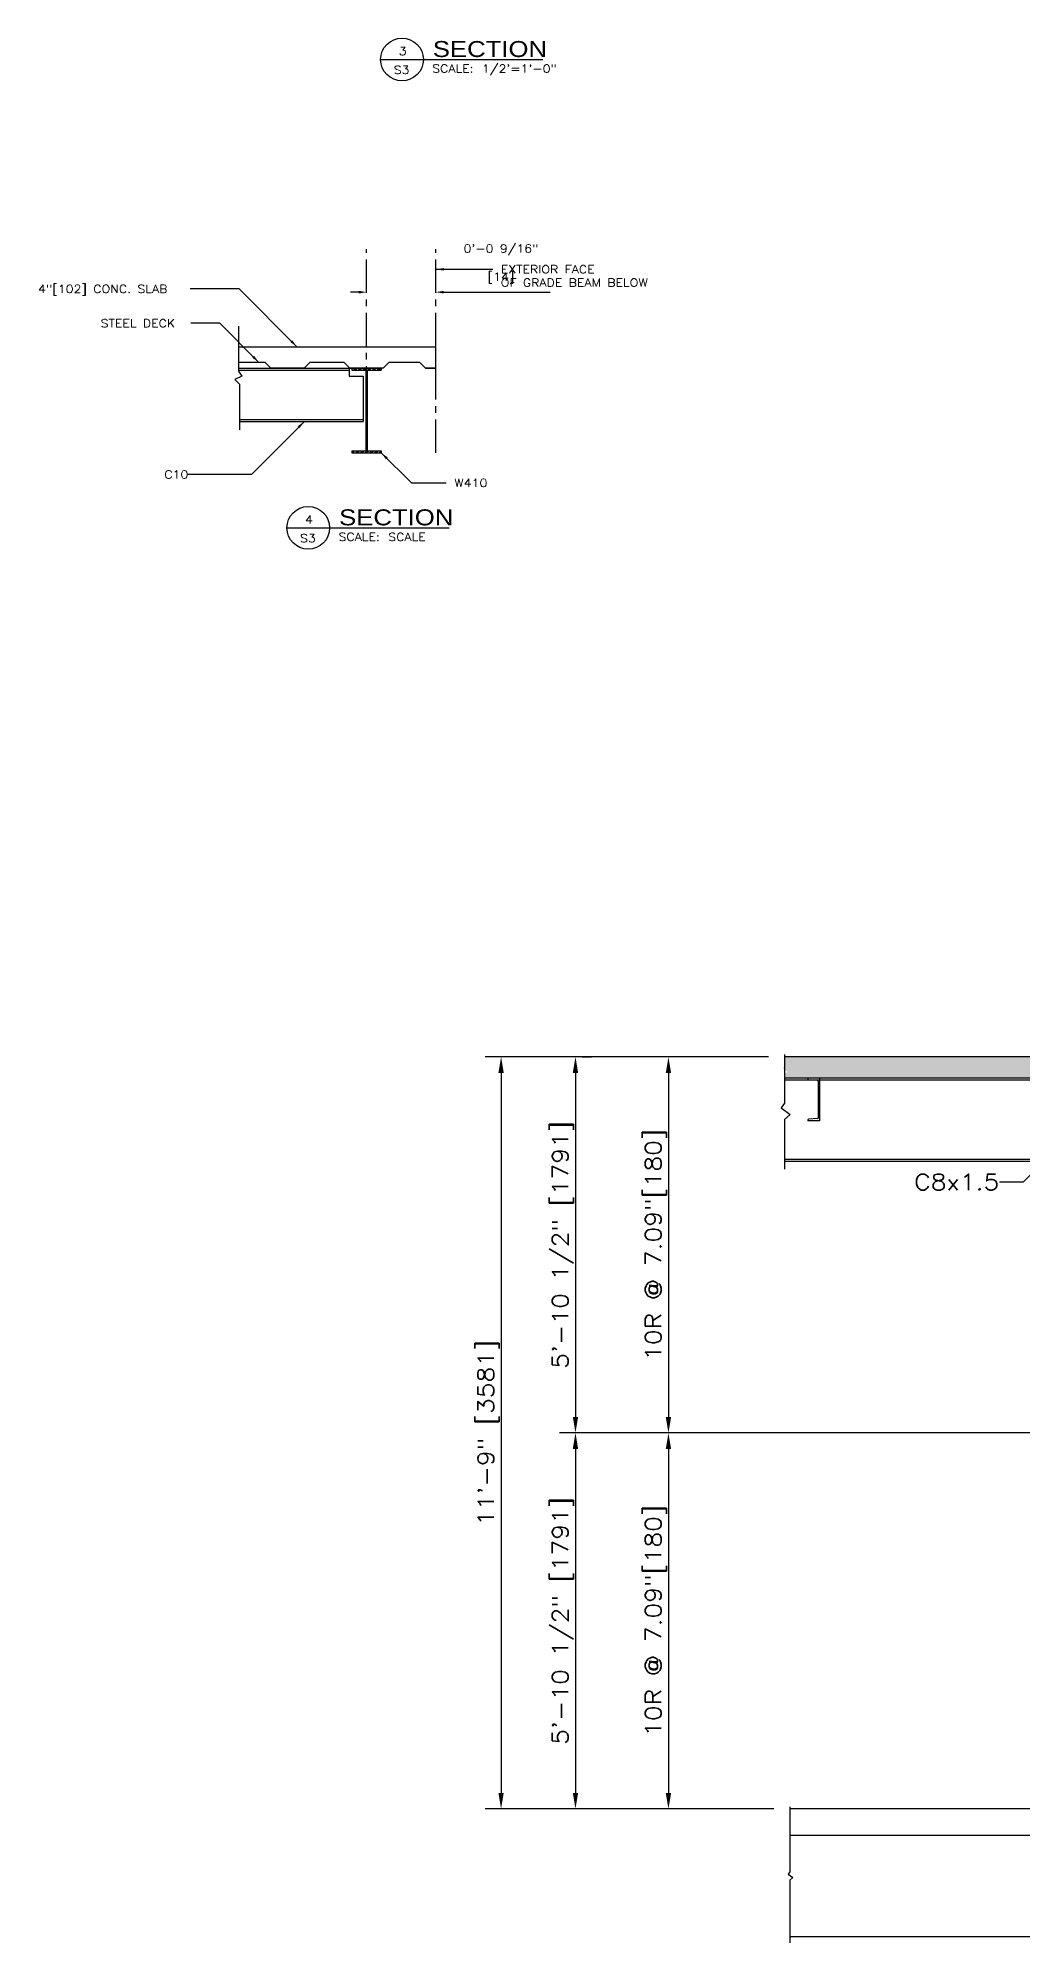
# Model space of a CAD drawing. Header units: inches. Extents: x -44 to 9761, y -1166 to 3580.
# Drawn here: x 8613.2 to 8797.9, y 2901 to 3258.2 of the extents above; entities that cross this region are included whole.
import ezdxf
from ezdxf.enums import TextEntityAlignment as Align

# ---------------------------------------------------------------- set-up
doc = ezdxf.new("R2010")
doc.units = ezdxf.units.IN
doc.header["$MEASUREMENT"] = 0
doc.linetypes.add('CENTER', pattern=[2, 1.25, -0.25, 0.25, -0.25])
doc.layers.get('DEFPOINTS').update_dxf_attribs({"linetype": 'CONTINUOUS'})
for name, color, linetype in [('Center', 251, 'CENTER'), ('L1', 1, 'CONTINUOUS'), ('L131', 131, 'CONTINUOUS'), ('LAYER131A', 131, 'CONTINUOUS'), ('LAYER15A', 15, 'CONTINUOUS'), ('Struc_Plan_Dim', 5, 'CONTINUOUS'), ('Struc_Section_Conc', 71, 'CONTINUOUS'), ('Struc_Section_Dim', 5, 'CONTINUOUS'), ('Struc_Section_Steel', 11, 'CONTINUOUS'), ('Struc_Steel_Beam', 22, 'CONTINUOUS'), ('TEXT131', 131, 'CONTINUOUS')]:
    doc.layers.add(name, color=color, linetype=linetype)
doc.styles.add('ROMANS', font='ROMANS.SHX', dxfattribs={"width": 0.8})
doc.styles.add('ROMANS-115', font='romans.shx', dxfattribs={"width": 1.15})
doc.styles.add('SANS-80', font='sanss___.ttf', dxfattribs={"width": 0.8})
doc.dimstyles.new('48-ROMANS-115', dxfattribs={"dimtxt": 3, "dimasz": 3, "dimexe": 3, "dimexo": 3, "dimgap": 0.0625, "dimtad": 1, "dimdec": 4, "dimzin": 1, "dimdsep": 46, "dimlunit": 4, "dimtxsty": 'ROMANS-115', "dimcen": 0.0625, "dimclrd": 256, "dimclre": 256, "dimclrt": 256, "dimadec": 0, "dimazin": 0, "dimtfac": 1, "dimtdec": 4, "dimtofl": 0, "dimtmove": 0, "dimatfit": 0, "dimfxl": 1, "dimfrac": 2, "dimtolj": 1, "dimtzin": 0, "dimarcsym": 0})
doc.dimstyles.new('Copy of 12-ROMANS-115-PS-BPV', dxfattribs={"dimtxt": 0.0625, "dimasz": 0.0625, "dimexe": 0.0625, "dimexo": 0.0625, "dimgap": 0.0625, "dimtad": 1, "dimdec": 4, "dimlfac": 24, "dimzin": 1, "dimdsep": 46, "dimlunit": 4, "dimtxsty": 'ROMANS-115', "dimcen": 0.0625, "dimclrd": 256, "dimclre": 256, "dimclrt": 256, "dimadec": 0, "dimazin": 0, "dimtfac": 1, "dimtdec": 4, "dimtofl": 0, "dimtmove": 0, "dimatfit": 0, "dimfxl": 1, "dimfrac": 2, "dimtolj": 1, "dimtzin": 0, "dimarcsym": 0})

# ---------------------------------------------------------------- blocks, each defined once
blk = doc.blocks.new('*D8')
at = {"layer": 'DEFPOINTS', "color": 0, "transparency": 16777216}
for p in [(8753.17, 3067.14), (8700.01, 2926.14), (8754.17, 2926.14)]:
    blk.add_point(p, dxfattribs=at)
at = {"layer": 'Struc_Section_Dim', "lineweight": -2, "transparency": 16777216}
for p, q in [((8750.17, 3067.14), (8697.01, 3067.14)), ((8700.01, 3064.14), (8700.01, 2929.14)), ((8751.17, 2926.14), (8697.01, 2926.14))]:
    blk.add_line(p, q, dxfattribs=at)
at = {"layer": 'Struc_Section_Dim', "transparency": 16777216}
for points in [[(8699.51, 3064.14), (8700.51, 3064.14), (8700.01, 3067.14)], [(8699.51, 2929.14), (8700.51, 2929.14), (8700.01, 2926.14)]]:
    blk.add_solid(points, dxfattribs=at)
at = {"layer": 'Struc_Section_Dim', "transparency": 16777216, "insert": (8697.66, 2996.64), "char_height": 3, "attachment_point": 5, "rotation": 90, "style": 'ROMANS-115'}
blk.add_mtext('\\A1;11\'-9" [3581]', dxfattribs=at)
blk = doc.blocks.new('*D9')
at = {"layer": 'DEFPOINTS', "color": 0, "transparency": 16777216}
for p in [(8712.14, 3067.14), (8713.96, 2996.64), (8909.33, 2996.64)]:
    blk.add_point(p, dxfattribs=at)
at = {"layer": 'Struc_Section_Dim', "lineweight": -2, "transparency": 16777216}
for p, q in [((8715.14, 3067.14), (8716.96, 3067.14)), ((8713.96, 3064.14), (8713.96, 2999.64)), ((8906.33, 2996.64), (8710.96, 2996.64))]:
    blk.add_line(p, q, dxfattribs=at)
at = {"layer": 'Struc_Section_Dim', "transparency": 16777216}
for points in [[(8713.46, 3064.14), (8714.46, 3064.14), (8713.96, 3067.14)], [(8713.46, 2999.64), (8714.46, 2999.64), (8713.96, 2996.64)]]:
    blk.add_solid(points, dxfattribs=at)
at = {"layer": 'Struc_Section_Dim', "transparency": 16777216, "insert": (8711.61, 3031.89), "char_height": 3, "attachment_point": 5, "rotation": 90, "style": 'ROMANS-115'}
blk.add_mtext('\\A1;5\'-10 1/2" [1791]', dxfattribs=at)
blk = doc.blocks.new('*D10')
at = {"layer": 'DEFPOINTS', "color": 0, "transparency": 16777216}
for p in [(8909.33, 2996.64), (8713.96, 2926.14), (8713.96, 2926.14)]:
    blk.add_point(p, dxfattribs=at)
at = {"layer": 'Struc_Section_Dim', "lineweight": -2, "transparency": 16777216}
for p, q in [((8906.33, 2996.64), (8710.96, 2996.64)), ((8713.96, 2993.64), (8713.96, 2929.14))]:
    blk.add_line(p, q, dxfattribs=at)
at = {"layer": 'Struc_Section_Dim', "transparency": 16777216}
for points in [[(8713.46, 2993.64), (8714.46, 2993.64), (8713.96, 2996.64)], [(8713.46, 2929.14), (8714.46, 2929.14), (8713.96, 2926.14)]]:
    blk.add_solid(points, dxfattribs=at)
at = {"layer": 'Struc_Section_Dim', "transparency": 16777216, "insert": (8711.61, 2961.39), "char_height": 3, "attachment_point": 5, "rotation": 90, "style": 'ROMANS-115'}
blk.add_mtext('\\A1;5\'-10 1/2" [1791]', dxfattribs=at)
blk = doc.blocks.new('*D11')
at = {"layer": 'DEFPOINTS', "color": 0, "transparency": 16777216}
for p in [(8733.25, 3067.14), (8731.4, 2996.64), (8733.25, 2996.64)]:
    blk.add_point(p, dxfattribs=at)
at = {"layer": 'Struc_Section_Dim', "lineweight": -2, "transparency": 16777216}
for p, q in [((8730.25, 3067.14), (8728.4, 3067.14)), ((8731.4, 3064.14), (8731.4, 2999.64)), ((8730.25, 2996.64), (8728.4, 2996.64))]:
    blk.add_line(p, q, dxfattribs=at)
at = {"layer": 'Struc_Section_Dim', "transparency": 16777216}
for points in [[(8730.9, 3064.14), (8731.9, 3064.14), (8731.4, 3067.14)], [(8730.9, 2999.64), (8731.9, 2999.64), (8731.4, 2996.64)]]:
    blk.add_solid(points, dxfattribs=at)
at = {"layer": 'Struc_Section_Dim', "transparency": 16777216, "insert": (8729.05, 3031.89), "char_height": 3, "attachment_point": 5, "rotation": 90, "style": 'ROMANS-115'}
blk.add_mtext('\\A1;10R @ 7.09"[180] ', dxfattribs=at)
blk = doc.blocks.new('*D12')
at = {"layer": 'DEFPOINTS', "color": 0, "transparency": 16777216}
for p in [(8733.25, 2996.64), (8731.4, 2926.14), (8733.25, 2926.14)]:
    blk.add_point(p, dxfattribs=at)
at = {"layer": 'Struc_Section_Dim', "lineweight": -2, "transparency": 16777216}
for p, q in [((8730.25, 2996.64), (8728.4, 2996.64)), ((8731.4, 2993.64), (8731.4, 2929.14)), ((8730.25, 2926.14), (8728.4, 2926.14))]:
    blk.add_line(p, q, dxfattribs=at)
at = {"layer": 'Struc_Section_Dim', "transparency": 16777216}
for points in [[(8730.9, 2993.64), (8731.9, 2993.64), (8731.4, 2996.64)], [(8730.9, 2929.14), (8731.9, 2929.14), (8731.4, 2926.14)]]:
    blk.add_solid(points, dxfattribs=at)
at = {"layer": 'Struc_Section_Dim', "transparency": 16777216, "insert": (8729.05, 2961.39), "char_height": 3, "attachment_point": 5, "rotation": 90, "style": 'ROMANS-115'}
blk.add_mtext('\\A1;10R @ 7.09"[180] ', dxfattribs=at)
blk = doc.blocks.new('Title-section')
at = {"layer": 'LAYER15A'}
blk.add_line((-2.066, -7.538), (-0.798, -7.538), dxfattribs=at)
blk.add_circle((-1.899, -7.538), 0.167, dxfattribs=at)
at = {"layer": 'L131', "style": 'ROMANS', "width": 1.15}
blk.add_text('SCALE:', height=0.0625, dxfattribs=at).set_placement((-1.663, -7.64))
for tag, p in [('SHEET_NO.', (-1.902, -7.651)), ('TITLE_NO.', (-1.893, -7.504))]:
    blk.add_attdef(tag, text='', height=0.0625, dxfattribs=at).set_placement(p, align=Align.CENTER)
blk.add_attdef('SCALE', (-1.274, -7.641), '', height=0.0625, dxfattribs=at)
at = {"layer": 'TEXT131', "style": 'SANS-80', "width": 1.15}
blk.add_text('SECTION', height=0.125, dxfattribs=at).set_placement((-1.658, -7.519))
blk = doc.blocks.new('*D76')
at = {"layer": 'DEFPOINTS', "color": 0, "transparency": 16777216}
for p in [(8674.77, 3209.24), (8687.77, 3210.53), (8687.77, 3200.29)]:
    blk.add_point(p, dxfattribs=at)
at = {"layer": 'Struc_Plan_Dim', "lineweight": -2, "transparency": 16777216}
for p, q in [((8673.27, 3210.53), (8671.77, 3210.53)), ((8689.27, 3210.53), (8709.21, 3210.53))]:
    blk.add_line(p, q, dxfattribs=at)
at = {"layer": 'Struc_Plan_Dim', "transparency": 16777216}
for points in [[(8673.27, 3210.78), (8673.27, 3210.28), (8674.77, 3210.53)], [(8689.27, 3210.78), (8689.27, 3210.28), (8687.77, 3210.53)]]:
    blk.add_solid(points, dxfattribs=at)
at = {"layer": 'Struc_Plan_Dim', "transparency": 16777216, "char_height": 1.5, "attachment_point": 5, "style": 'ROMANS-115'}
for s, insert in [('\\A1;0\'-0 9/16"', (8699.99, 3218.46)), ('\\A1;[14]', (8699.99, 3213.17))]:
    blk.add_mtext(s, dxfattribs=dict(at, insert=insert))

msp = doc.modelspace()

# ---------------------------------------------------------------- hatches: boundary and pattern name
at = {"layer": 'LAYER131A', "ltscale": 2}
h = msp.add_hatch(dxfattribs=at)
h.set_pattern_fill('AR-CONC', color=256, scale=0.2, style=0)
h.set_pattern_definition([(130, (9413.5464, 3009.6492), (-1.4345204, -0.1255043), [0.15, -1.65]), (185, (9413.5464, 3009.6492), (0.2775027, 1.5043843), [0.12, -1.32]), (79.5486, (9413.4269, 3009.6387), (-1.1570188, 1.378879), [0.1274804, -1.4022842]), (133.8158, (9413.5464, 3010.0492), (-2.134482, -0.331038), [0.225, -2.475]), (83.3644, (9413.3686, 3010.0216), (-1.8693254, 1.948236), [0.1912206, -2.103426]), (188.8158, (9413.5464, 3010.0492), (-1.869324, 1.948237), [0.18, -1.98]), (159, (9413.3464, 3009.9492), (-1.193814, -0.8052378), [0.15, -1.65]), (214, (9413.3464, 3009.9492), (-0.4866307, 1.4503), [0.12, -1.32]), (108.5486, (9413.247, 3009.882), (-1.6804453, 0.645061), [0.1274804, -1.4022842]), (142.5, (9413.54645, 3009.64916), (-0.0243197, 0.6657877), [0, -1.304, 0, -1.34, 0, -1.325]), (172.5, (9413.54645, 3009.64916), (-0.5261391, 0.7888234), [0, -0.764, 0, -1.274, 0, -0.505]), (212.5, (9413.99245, 3009.64916), (-1.06764487, -0.04510974), [0, -0.5, 0, -1.56, 0, -2.07]), (222.5, (9414.19245, 3009.6492), (-1.1663723, 0.20021), [0, -0.65, 0, -1.036, 0, -1.47])])
h.paths.add_polyline_path([(8753.17285, 3067.1448), (8811.61042, 3067.1448), (8811.61042, 3063.1448), (8753.13392, 3063.1448), (8753.13392, 3063.8607), (8753.71779, 3064.36613), (8752.86145, 3064.9882), (8753.17285, 3065.41587)])
at = {"layer": 'Struc_Steel_Beam'}
h = msp.add_hatch(dxfattribs=at)
h.set_pattern_fill('STEEL', color=256, scale=5, style=0)
h.set_pattern_definition([(45, (8514.8476, 3212.24866), (-0.4419417, 0.4419417), []), (45, (8514.8476, 3212.56116), (-0.4419417, 0.4419417), [])])
h.paths.add_polyline_path([(8672.02035, 3196.29426), (8672.02035, 3195.91926), (8674.64535, 3195.91926), (8674.64535, 3180.79426), (8672.02035, 3180.79426), (8672.02035, 3180.41926), (8674.77035, 3180.41926), (8674.77035, 3196.29426)])
h.paths.add_polyline_path([(8677.52035, 3195.91926), (8677.52035, 3196.29426), (8674.77035, 3196.29426), (8674.77035, 3180.41926), (8677.52035, 3180.41926), (8677.52035, 3180.79426), (8674.89535, 3180.79426), (8674.89535, 3195.91926)])

# ---------------------------------------------------------------- linework, layer by layer
at = {"layer": 'Center', "ltscale": 5}
for p, q in [((8674.77035, 3180.41926), (8674.77035, 3218.59056)), ((8687.77035, 3180.41926), (8687.77035, 3218.59056))]:
    msp.add_line(p, q, dxfattribs=at)
at = {"layer": 'L1'}
for p, q in [((8650.75074, 3204.15271), (8650.75074, 3195.72774)), ((8651.38555, 3194.77655), (8650.06381, 3194.16089)), ((8650.06381, 3194.16089), (8650.92698, 3193.28259)), ((8650.75074, 3195.72774), (8651.38555, 3194.77655)), ((8650.92698, 3193.28259), (8650.92698, 3184.74173))]:
    msp.add_line(p, q, dxfattribs=at)
at = {"layer": 'Struc_Section_Conc', "ltscale": 2}
for p, q in [((8650.75074, 3200.29426), (8687.77035, 3200.29426)), ((8687.77035, 3196.29426), (8687.77035, 3200.29426)), ((8655.78949, 3197.3396), (8650.75074, 3197.3396)), ((8656.83483, 3196.29426), (8655.78949, 3197.3396)), ((8663.08223, 3196.29426), (8664.12757, 3197.3396)), ((8670.60199, 3197.3396), (8664.12757, 3197.3396)), ((8671.64733, 3196.29426), (8670.60199, 3197.3396)), ((8677.89473, 3196.29426), (8678.94007, 3197.3396)), ((8684.77035, 3197.3396), (8678.94007, 3197.3396)), ((8685.81569, 3196.29426), (8684.77035, 3197.3396)), ((8656.83483, 3196.29426), (8659.88194, 3196.29426)), ((8663.08223, 3196.29426), (8656.86478, 3196.29426)), ((8671.64733, 3196.29426), (8674.69444, 3196.29426)), ((8677.89473, 3196.29426), (8671.67728, 3196.29426)), ((8685.81569, 3196.29426), (8687.77035, 3196.29426)), ((8687.77035, 3196.29426), (8685.84564, 3196.29426)), ((8753.17285, 3067.59311), (8753.17285, 3058.49749)), ((8811.61042, 3067.1448), (8753.17285, 3067.1448)), ((8811.61042, 3063.1448), (8753.13392, 3063.1448)), ((8810.36042, 3062.7698), (8753.17285, 3062.7698)), ((8753.17285, 3058.49749), (8752.53592, 3057.62274)), ((8752.53592, 3057.62274), (8754.24862, 3056.37861)), ((8754.24862, 3056.37861), (8753.13392, 3055.41367)), ((8753.13392, 3055.41367), (8753.13392, 3046.08067)), ((8827.54753, 3047.8948), (8753.13392, 3047.8948)), ((8828.14593, 3047.5198), (8753.13392, 3047.5198)), ((8754.17285, 2926.52697), (8754.17285, 2914.33952)), ((9004.49315, 2926.1448), (8754.17285, 2926.1448)), ((9004.45422, 2921.1448), (8754.13392, 2921.1448)), ((8754.17285, 2914.33952), (8753.86145, 2913.91184)), ((8753.86145, 2913.91184), (8754.71779, 2913.28978)), ((8754.71779, 2913.28978), (8754.13392, 2912.78434)), ((8754.13392, 2912.78434), (8754.13392, 2901.02691)), ((9004.49315, 2902.1448), (8754.17285, 2902.1448))]:
    msp.add_line(p, q, dxfattribs=at)
at = {"layer": 'Struc_Section_Steel', "ltscale": 2}
for p, q in [((8650.75074, 3196.29426), (8671.52035, 3196.29426)), ((8650.75074, 3195.92425), (8671.52035, 3195.92425)), ((8671.52035, 3196.29426), (8671.52035, 3194.79426)), ((8671.52035, 3194.79426), (8674.14535, 3194.79426)), ((8674.14535, 3194.79426), (8674.14535, 3186.29426)), ((8650.92698, 3186.66427), (8674.14535, 3186.66427)), ((8650.92698, 3186.29426), (8674.14535, 3186.29426)), ((8759.80042, 3063.1448), (8757.55042, 3063.1448)), ((8757.55042, 3063.1448), (8757.55042, 3062.97183)), ((8759.32221, 3062.70228), (8757.66453, 3062.84731)), ((8759.55042, 3055.83637), (8759.55042, 3062.45323)), ((8759.80042, 3055.1448), (8759.80042, 3063.1448)), ((8757.55042, 3055.31777), (8757.55042, 3055.1448)), ((8759.80042, 3055.1448), (8757.55042, 3055.1448)), ((8759.32221, 3055.58733), (8757.66453, 3055.4423))]:
    msp.add_line(p, q, dxfattribs=at)
for centre, radius, start, end in [((8757.67542, 3062.97183), 0.125, 180, 265), ((8759.30042, 3062.45323), 0.25, 0, 85), ((8757.67542, 3055.31777), 0.125, 95, 180), ((8759.30042, 3055.83637), 0.25, 275, 0)]:
    msp.add_arc(centre, radius, start, end, dxfattribs=at)
at = {"layer": 'Struc_Steel_Beam'}
for p, q in [((8672.02035, 3196.29426), (8677.52035, 3196.29426)), ((8672.02035, 3196.29426), (8672.02035, 3195.91926)), ((8672.02035, 3195.91926), (8674.64535, 3195.91926)), ((8674.64535, 3195.91926), (8674.64535, 3180.79426)), ((8674.89535, 3195.91926), (8674.89535, 3180.79426)), ((8674.89535, 3195.91926), (8677.52035, 3195.91926)), ((8677.52035, 3196.29426), (8677.52035, 3195.91926)), ((8672.02035, 3180.79426), (8674.64535, 3180.79426)), ((8672.02035, 3180.79426), (8672.02035, 3180.41926)), ((8672.02035, 3180.41926), (8677.52035, 3180.41926)), ((8674.89535, 3180.79426), (8677.52035, 3180.79426)), ((8677.52035, 3180.79426), (8677.52035, 3180.41926))]:
    msp.add_line(p, q, dxfattribs=at)

# ---------------------------------------------------------------- block references
at = {"layer": 'Struc_Plan_Dim'}
for p, xscale, yscale, zscale, values in [((8726.99953, 3435.0711), 23.99999999999948, 23.99999999999948, 23.99999999999948, {'TITLE_NO.': '3', 'SHEET_NO.': 'S3', 'SCALE': '1/2\'=1\'-0"'}), ((8709.42703, 3347.26491), 24.00000000000048, 24.00000000000048, 24.00000000000048, {'TITLE_NO.': '4', 'SHEET_NO.': 'S3', 'SCALE': 'SCALE'})]:
    msp.add_blockref('Title-section', p, dxfattribs=dict(at, xscale=xscale, yscale=yscale, zscale=zscale)).add_auto_attribs(values)

# ---------------------------------------------------------------- texts
at = {"layer": 'Struc_Plan_Dim', "char_height": 1.5, "attachment_point": 1, "style": 'ROMANS-115'}
for s, insert in [('\\A1;EXTERIOR FACE\\POF GRADE BEAM BELOW', (8699.95778, 3215.56522)), ('\\A1;4"[102] CONC. SLAB', (8613.17349, 3211.88621)), ('\\A1;STEEL DECK', (8624.90532, 3205.43838)), ('C10', (8636.84699, 3177.09732)), ('\\A1;W410', (8691.22661, 3175.51315))]:
    msp.add_mtext(s, dxfattribs=dict(at, insert=insert))
at = {"layer": 'Struc_Section_Dim', "ltscale": 2, "insert": (8793.4517, 3045.18636), "char_height": 3, "attachment_point": 3, "style": 'ROMANS-115'}
msp.add_mtext('\\A1;C8x1.5', dxfattribs=at)

# ---------------------------------------------------------------- dimensions: what is measured, and where the dimension line sits
at = {"layer": 'Struc_Plan_Dim'}
dim = msp.add_linear_dim(base=(8687.77035, 3210.52849), p1=(8674.77035, 3209.23521), p2=(8687.77035, 3200.29426), dimstyle='Copy of 12-ROMANS-115-PS-BPV', override={"dimscale": 24, "dimlfac": 0.041667, "dimpost": '\\X', "dimse1": 1, "dimse2": 1}, dxfattribs=at)
dim.commit()
dim.dimension.update_dxf_attribs({"geometry": '*D76', "text_midpoint": (8699.99178, 3215.81421)})
at = {"layer": 'Struc_Section_Dim', "ltscale": 2}
for base, p1, p2, picture, middle in [((8700.00553, 2926.1448), (8753.17285, 3067.1448), (8754.17285, 2926.1448), '*D8', (8697.65731, 2996.6448)), ((8713.95814, 2996.6448), (8712.13507, 3067.1448), (8909.32944, 2996.6448), '*D9', (8711.60992, 3031.8948)), ((8713.95814, 2926.1448), (8909.32944, 2996.6448), (8713.95814, 2926.1448), '*D10', (8711.60992, 2961.3948))]:
    dim = msp.add_linear_dim(base=base, p1=p1, p2=p2, angle=90, dimstyle='48-ROMANS-115', dxfattribs=at)
    dim.commit()
    dim.dimension.update_dxf_attribs({"geometry": picture, "text_midpoint": middle})
for base, p1, p2, picture, middle in [((8731.40013, 2996.6448), (8733.24928, 3067.1448), (8733.24928, 2996.6448), '*D11', (8729.05192, 3031.8948)), ((8731.40013, 2926.1448), (8733.24928, 2996.6448), (8733.24928, 2926.1448), '*D12', (8729.05192, 2961.3948))]:
    dim = msp.add_linear_dim(base=base, p1=p1, p2=p2, angle=90, text='10R @ 7.09"[180] ', dimstyle='48-ROMANS-115', dxfattribs=at)
    dim.commit()
    dim.dimension.update_dxf_attribs({"geometry": picture, "text_midpoint": middle})

# ---------------------------------------------------------------- leaders
at = {"layer": 'Struc_Plan_Dim', "annotation_type": 0, "has_hookline": 1}
for points, override, hookline_direction, text_width in [([(8687.77035, 3214.81522), (8698.45778, 3214.81522)], {"dimscale": 24, "dimgap": 0.0625, "dimtad": 0, "dimlfac": 0.041667, "dimse1": 1, "dimse2": 1}, 0, 31.46071), ([(8661.71893, 3200.29426), (8650.87699, 3211.13621), (8641.69849, 3211.13621)], {"dimscale": 24, "dimgap": 0.0625, "dimtad": 0, "dimlfac": 0.041667, "dimse1": 1}, 1, 27.025), ([(8654.59273, 3197.3396), (8647.24395, 3204.68838), (8641.84818, 3204.68838)], {"dimscale": 24, "dimgap": 0.0625, "dimtad": 0, "dimlfac": 0.041667, "dimse1": 1}, 1, 15.44286), ([(8663.11558, 3186.29426), (8653.16864, 3176.34732), (8641.22199, 3176.34732)], {"dimscale": 24, "dimgap": 0.0625, "dimtad": 0, "dimlfac": 0.041667, "dimse1": 1, "dimse2": 1}, 1, 4.51786), ([(8677.52035, 3180.41926), (8683.17646, 3174.76315), (8689.72661, 3174.76315)], {"dimscale": 24, "dimgap": 0.0625, "dimtad": 0, "dimlfac": 0.041667, "dimse1": 1}, 0, 6.48929)]:
    msp.add_leader(points, dimstyle='Copy of 12-ROMANS-115-PS-BPV', override=override, dxfattribs=dict(at, hookline_direction=hookline_direction, text_width=text_width))
at = {"layer": 'Struc_Section_Dim', "ltscale": 2, "annotation_type": 0, "has_hookline": 1, "hookline_direction": 1, "text_width": 16.75714}
msp.add_leader([(8809.36042, 3055.1448), (8797.90198, 3043.68636), (8793.5142, 3043.68636)], dimstyle='48-ROMANS-115', override={"dimgap": 0.0625, "dimtad": 0}, dxfattribs=at)

doc.saveas('drawing.dxf')
